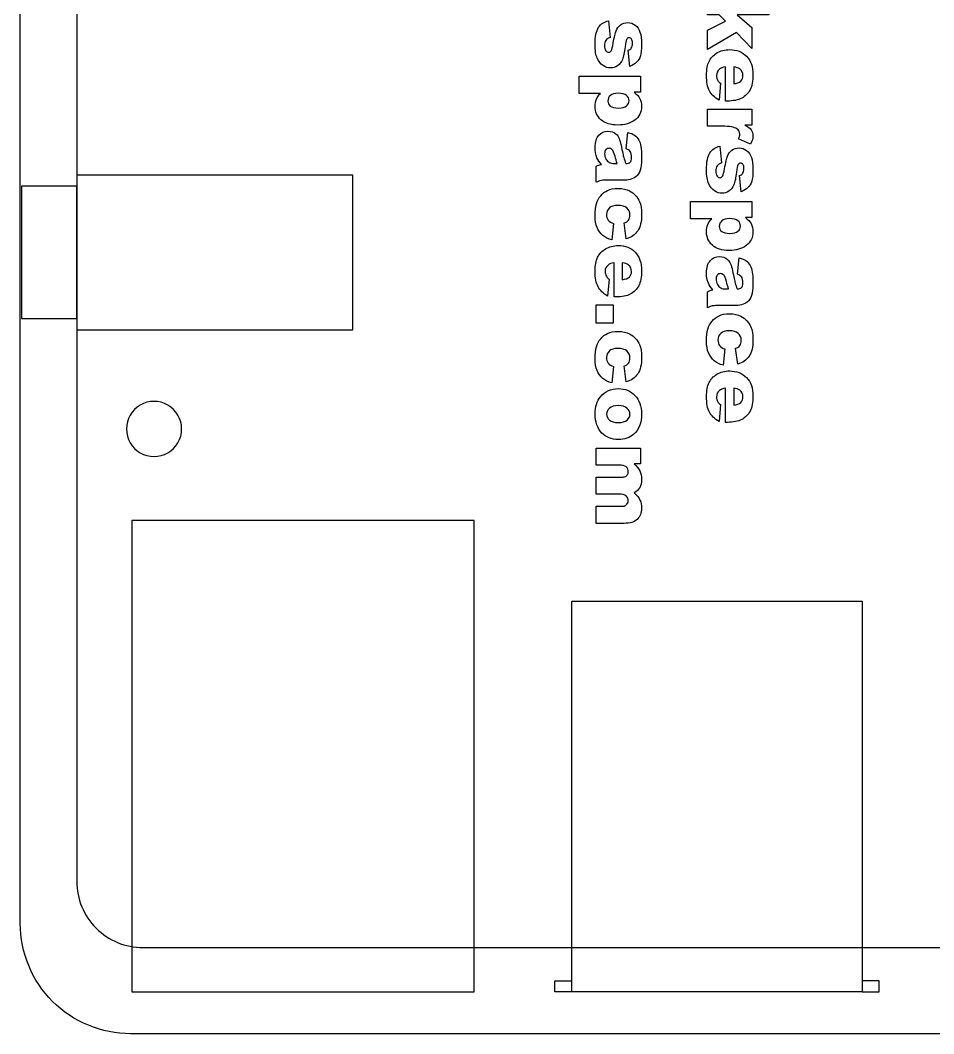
# Model space of a CAD drawing. Extents: x 34 to 201, y -57 to 34.
# Drawn here: x 33.96 to 75.33, y -57.41 to -11.49 of the extents above; entities that cross this region are included whole.
import ezdxf

# ---------------------------------------------------------------- set-up
doc = ezdxf.new("R2010")
doc.units = 0
for name, color, linetype in [('Innter Cuts', 7, 'CONTINUOUS'), ('Line Etch', 7, 'CONTINUOUS'), ('Outer Cuts', 7, 'CONTINUOUS'), ('Text Etch', 7, 'CONTINUOUS')]:
    doc.layers.add(name, color=color, linetype=linetype)

msp = doc.modelspace()

# ---------------------------------------------------------------- linework, layer by layer
at = {"layer": 'Innter Cuts', "color": 3}
msp.add_lwpolyline([(41.264, -30.01), (41.264, -30.01)], close=True, dxfattribs=at)
for points in [[(39.389, -28.927), (39.002, -29.15), (38.764, -29.563), (38.764, -30.01)], [(40.639, -28.927), (40.252, -28.704), (39.776, -28.704), (39.389, -28.927)], [(41.264, -30.01), (41.264, -29.563), (41.026, -29.15), (40.639, -28.927)], [(38.764, -30.01), (38.764, -30.456), (39.002, -30.869), (39.389, -31.092)], [(40.639, -31.092), (41.026, -30.869), (41.264, -30.456), (41.264, -30.01)], [(39.389, -31.092), (39.776, -31.315), (40.252, -31.315), (40.639, -31.092)]]:
    msp.add_open_spline(points, degree=3, dxfattribs=at)
at = {"layer": 'Line Etch', "color": 7}
for points in [[(36.514, -18.51), (36.514, -25.51), (49.014, -25.51), (49.014, -18.51)], [(34.014, -19.01), (34.014, -25.01), (36.514, -25.01), (36.514, -19.01)], [(39.009, -55.51), (54.519, -55.51), (54.519, -34.16), (39.009, -34.16)]]:
    msp.add_lwpolyline(points, close=True, dxfattribs=at)
for points in [[(58.944, -55.51), (58.944, -37.81), (72.084, -37.81), (72.084, -55.51), (58.164, -55.51), (58.164, -55.01), (58.944, -55.01)], [(72.084, -55.51), (72.864, -55.51), (72.864, -55.01), (72.084, -55.01)]]:
    msp.add_lwpolyline(points, dxfattribs=at)
for points in [[(36.514, 28.49), (36.514, 28.49), (36.514, -50.51), (36.514, -50.51)], [(36.514, -50.51), (36.514, -51.305), (36.83, -52.068), (37.393, -52.631)], [(37.393, -52.631), (37.955, -53.193), (38.718, -53.51), (39.514, -53.51)], [(39.514, -53.51), (39.514, -53.51), (89.514, -53.51), (89.514, -53.51)]]:
    msp.add_open_spline(points, degree=3, dxfattribs=at)
at = {"layer": 'Outer Cuts', "color": 1}
msp.add_lwpolyline([(33.955, -52.413), (33.955, -52.413)], close=True, dxfattribs=at)
msp.add_lwpolyline([(195.537, -57.413), (38.955, -57.413)], dxfattribs=at)
for points in [[(33.955, -52.413), (33.955, -52.413), (33.955, 28.987), (33.955, 28.987)], [(35.42, -55.949), (34.482, -55.011), (33.955, -53.739), (33.955, -52.413)], [(38.955, -57.413), (37.629, -57.413), (36.357, -56.886), (35.42, -55.949)]]:
    msp.add_open_spline(points, degree=3, dxfattribs=at)
at = {"layer": 'Text Etch', "color": 7}
for points in [[(67.864, -10.453), (67.864, -11.242), (66.431, -11.242), (67.098, -11.818), (67.098, -12.767), (66.393, -12.045), (65.086, -12.809), (65.086, -11.939), (65.893, -11.532), (65.609, -11.242), (65.086, -11.242), (65.086, -10.453)], [(60.597, -11.51), (60.597, -11.51)], [(61.041, -14.796), (61.041, -14.796)], [(61.401, -17.314), (61.401, -17.314)], [(65.643, -17.191), (65.643, -17.191)], [(66.086, -20.477), (66.086, -20.477)], [(60.826, -20.703), (60.826, -20.703)], [(66.446, -22.995), (66.446, -22.995)], [(60.813, -24.389), (60.813, -25.213), (60.04, -25.213), (60.04, -24.389)], [(65.872, -26.385), (65.872, -26.385)], [(60.826, -27.184), (60.826, -27.184)], [(61.041, -28.18), (61.041, -28.18)], [(61.043, -28.953), (61.043, -28.953)]]:
    msp.add_lwpolyline(points, close=True, dxfattribs=at)
for points in [[(60.597, -11.51), (60.669, -12.275)], [(61.56, -13.581), (61.488, -12.849)], [(65.901, -15.151), (65.901, -13.604)], [(66.27, -13.606), (66.27, -14.366)], [(59.275, -14.022), (62.052, -14.022), (62.052, -14.744), (61.755, -14.744)], [(60.235, -14.801), (59.275, -14.801), (59.275, -14.022)], [(65.677, -14.347), (65.607, -15.107)], [(65.988, -15.151), (65.901, -15.151)], [(65.76, -16.291), (65.086, -16.291), (65.086, -15.516), (67.098, -15.516)], [(67.098, -15.516), (67.098, -16.238), (66.769, -16.238)], [(61.401, -17.314), (61.478, -16.577)], [(67.038, -17.1), (66.488, -16.862)], [(65.643, -17.191), (65.715, -17.957)], [(60.04, -18.833), (60.04, -18.11)], [(60.872, -17.983), (60.995, -17.983)], [(61.357, -18.737), (60.468, -18.737)], [(66.606, -19.262), (66.534, -18.531)], [(64.32, -19.704), (67.098, -19.704), (67.098, -20.426), (66.801, -20.426)], [(65.281, -20.483), (64.32, -20.483), (64.32, -19.704)], [(60.827, -20.704), (60.743, -21.437)], [(61.406, -21.397), (61.31, -20.671)], [(60.855, -24.029), (60.855, -22.483)], [(61.224, -22.485), (61.224, -23.244)], [(66.446, -22.995), (66.524, -22.258)], [(60.631, -23.225), (60.561, -23.985)], [(65.086, -24.515), (65.086, -23.791)], [(65.918, -23.664), (66.041, -23.664)], [(60.942, -24.029), (60.855, -24.029)], [(66.403, -24.418), (65.514, -24.418)], [(65.872, -26.385), (65.789, -27.118)], [(66.452, -27.078), (66.355, -26.353)], [(60.827, -27.184), (60.743, -27.917)], [(61.406, -27.877), (61.31, -27.151)], [(65.901, -29.71), (65.901, -28.164)], [(66.27, -28.166), (66.27, -28.926)], [(65.677, -28.907), (65.607, -29.667)], [(65.988, -29.71), (65.901, -29.71)], [(61.067, -31.646), (60.04, -31.646), (60.04, -30.873), (62.052, -30.873)], [(62.052, -30.873), (62.052, -31.593), (61.759, -31.593)], [(61.079, -32.965), (60.04, -32.965), (60.04, -32.192), (61.149, -32.192)], [(61.304, -34.287), (60.04, -34.287), (60.04, -33.514), (61.186, -33.514)]]:
    msp.add_lwpolyline(points, dxfattribs=at)
for points in [[(59.993, -12.596), (59.993, -12.228), (60.045, -11.966), (60.15, -11.809)], [(60.15, -11.809), (60.255, -11.654), (60.404, -11.554), (60.597, -11.51)], [(60.942, -11.965), (60.983, -11.861), (61.05, -11.773), (61.145, -11.701)], [(61.145, -11.701), (61.24, -11.631), (61.348, -11.595), (61.469, -11.595)], [(61.469, -11.595), (61.602, -11.595), (61.716, -11.634), (61.812, -11.711)], [(61.812, -11.711), (61.908, -11.788), (61.979, -11.894), (62.026, -12.029)], [(60.669, -12.275), (60.578, -12.307), (60.513, -12.351), (60.474, -12.408)], [(60.813, -12.524), (60.86, -12.256), (60.903, -12.069), (60.942, -11.965)], [(61.42, -12.361), (61.394, -12.411), (61.372, -12.521), (61.351, -12.69)], [(61.531, -12.285), (61.482, -12.285), (61.445, -12.31), (61.42, -12.361)], [(61.643, -12.344), (61.613, -12.304), (61.575, -12.285), (61.531, -12.285)], [(61.69, -12.535), (61.69, -12.448), (61.675, -12.384), (61.643, -12.344)], [(62.026, -12.029), (62.074, -12.164), (62.098, -12.345), (62.098, -12.573)], [(60.089, -13.211), (60.025, -13.061), (59.993, -12.856), (59.993, -12.596)], [(60.474, -12.408), (60.435, -12.465), (60.415, -12.541), (60.415, -12.635)], [(60.415, -12.635), (60.415, -12.739), (60.437, -12.819), (60.482, -12.876)], [(60.605, -12.942), (60.66, -12.942), (60.703, -12.913), (60.734, -12.855)], [(60.734, -12.855), (60.755, -12.814), (60.782, -12.703), (60.813, -12.524)], [(61.351, -12.69), (61.322, -12.947), (61.282, -13.138), (61.23, -13.263)], [(61.488, -12.849), (61.552, -12.831), (61.6, -12.799), (61.63, -12.755)], [(61.63, -12.755), (61.67, -12.694), (61.69, -12.621), (61.69, -12.535)], [(62.098, -12.573), (62.098, -12.813), (62.08, -12.99), (62.043, -13.103)], [(65.51, -12.97), (65.675, -12.87), (65.867, -12.82), (66.088, -12.82)], [(66.088, -12.82), (66.403, -12.82), (66.657, -12.92), (66.852, -13.121)], [(60.353, -13.543), (60.243, -13.474), (60.155, -13.363), (60.089, -13.211)], [(60.482, -12.876), (60.515, -12.92), (60.556, -12.942), (60.605, -12.942)], [(61.23, -13.263), (61.178, -13.388), (61.104, -13.483), (61.008, -13.549)], [(62.043, -13.103), (62.006, -13.218), (61.95, -13.314), (61.872, -13.39)], [(65.152, -13.351), (65.228, -13.198), (65.347, -13.071), (65.51, -12.97)], [(66.852, -13.121), (67.046, -13.323), (67.144, -13.602), (67.144, -13.957)], [(60.692, -13.649), (60.576, -13.649), (60.463, -13.614), (60.353, -13.543)], [(61.008, -13.549), (60.912, -13.616), (60.807, -13.649), (60.692, -13.649)], [(61.872, -13.39), (61.795, -13.467), (61.691, -13.53), (61.56, -13.581)], [(65.04, -13.98), (65.04, -13.713), (65.078, -13.503), (65.152, -13.351)], [(65.624, -13.705), (65.537, -13.779), (65.493, -13.877), (65.493, -13.997)], [(65.901, -13.604), (65.777, -13.618), (65.685, -13.652), (65.624, -13.705)], [(66.541, -13.695), (66.48, -13.649), (66.39, -13.619), (66.27, -13.606)], [(66.687, -13.989), (66.687, -13.867), (66.638, -13.769), (66.541, -13.695)], [(65.171, -14.686), (65.084, -14.522), (65.04, -14.287), (65.04, -13.98)], [(65.493, -13.997), (65.493, -14.072), (65.512, -14.144), (65.55, -14.213)], [(65.55, -14.213), (65.574, -14.254), (65.616, -14.299), (65.677, -14.347)], [(66.59, -14.245), (66.655, -14.18), (66.687, -14.095), (66.687, -13.989)], [(67.144, -13.957), (67.144, -14.245), (67.1, -14.472), (67.013, -14.639)], [(65.607, -15.107), (65.405, -14.991), (65.26, -14.851), (65.171, -14.686)], [(66.27, -14.366), (66.419, -14.351), (66.526, -14.311), (66.59, -14.245)], [(67.013, -14.639), (66.926, -14.806), (66.799, -14.933), (66.634, -15.02)], [(59.995, -15.389), (59.995, -15.27), (60.015, -15.161), (60.055, -15.063)], [(60.055, -15.063), (60.096, -14.965), (60.156, -14.878), (60.235, -14.801)], [(60.686, -14.896), (60.609, -14.963), (60.571, -15.048), (60.571, -15.15)], [(60.571, -15.15), (60.571, -15.24), (60.607, -15.315), (60.681, -15.375)], [(61.041, -14.796), (60.881, -14.796), (60.763, -14.829), (60.686, -14.896)], [(61.416, -14.894), (61.339, -14.828), (61.214, -14.796), (61.041, -14.796)], [(61.531, -15.14), (61.531, -15.042), (61.493, -14.96), (61.416, -14.894)], [(61.416, -15.372), (61.493, -15.308), (61.531, -15.231), (61.531, -15.14)], [(61.755, -14.744), (61.88, -14.844), (61.965, -14.936), (62.009, -15.019)], [(62.009, -15.019), (62.068, -15.132), (62.098, -15.256), (62.098, -15.392)], [(66.634, -15.02), (66.468, -15.107), (66.253, -15.151), (65.988, -15.151)], [(60.258, -15.997), (60.083, -15.836), (59.995, -15.634), (59.995, -15.389)], [(60.681, -15.375), (60.755, -15.436), (60.881, -15.466), (61.058, -15.466)], [(61.058, -15.466), (61.221, -15.466), (61.34, -15.435), (61.416, -15.372)], [(62.098, -15.392), (62.098, -15.661), (61.995, -15.869), (61.789, -16.016)], [(61.026, -16.237), (60.691, -16.237), (60.435, -16.157), (60.258, -15.997)], [(61.789, -16.016), (61.583, -16.164), (61.329, -16.237), (61.026, -16.237)], [(60.161, -16.702), (60.273, -16.578), (60.41, -16.516), (60.573, -16.516)], [(60.573, -16.516), (60.725, -16.516), (60.851, -16.561), (60.95, -16.651)], [(66.42, -16.411), (66.302, -16.331), (66.083, -16.291), (65.76, -16.291)], [(66.545, -16.646), (66.545, -16.545), (66.503, -16.466), (66.42, -16.411)], [(66.769, -16.238), (66.911, -16.308), (67.009, -16.379), (67.062, -16.452)], [(67.062, -16.452), (67.117, -16.527), (67.144, -16.618), (67.144, -16.727)], [(59.995, -17.249), (59.995, -17.009), (60.05, -16.827), (60.161, -16.702)], [(60.95, -16.651), (61.048, -16.74), (61.121, -16.906), (61.169, -17.147)], [(61.478, -16.577), (61.607, -16.604), (61.708, -16.644), (61.781, -16.696)], [(61.781, -16.696), (61.856, -16.749), (61.92, -16.825), (61.975, -16.923)], [(61.975, -16.923), (62.014, -16.994), (62.044, -17.091), (62.066, -17.215)], [(66.488, -16.862), (66.526, -16.771), (66.545, -16.699), (66.545, -16.646)], [(67.144, -16.727), (67.144, -16.841), (67.108, -16.965), (67.038, -17.1)], [(60.078, -17.725), (60.023, -17.589), (59.995, -17.43), (59.995, -17.249)], [(60.48, -17.352), (60.442, -17.395), (60.423, -17.457), (60.423, -17.539)], [(60.629, -17.289), (60.569, -17.289), (60.519, -17.31), (60.48, -17.352)], [(60.772, -17.353), (60.73, -17.311), (60.683, -17.289), (60.629, -17.289)], [(60.895, -17.651), (60.853, -17.494), (60.812, -17.395), (60.772, -17.353)], [(61.169, -17.147), (61.228, -17.436), (61.268, -17.624), (61.291, -17.71)], [(61.579, -17.433), (61.547, -17.384), (61.488, -17.344), (61.401, -17.314)], [(61.639, -17.717), (61.639, -17.591), (61.619, -17.496), (61.579, -17.433)], [(62.066, -17.215), (62.087, -17.339), (62.098, -17.473), (62.098, -17.617)], [(65.196, -17.491), (65.301, -17.335), (65.45, -17.236), (65.643, -17.191)], [(65.988, -17.646), (66.028, -17.542), (66.096, -17.455), (66.191, -17.383)], [(66.191, -17.383), (66.285, -17.312), (66.393, -17.276), (66.515, -17.276)], [(66.515, -17.276), (66.647, -17.276), (66.762, -17.315), (66.858, -17.392)], [(66.858, -17.392), (66.954, -17.469), (67.025, -17.575), (67.072, -17.71)], [(60.287, -18.026), (60.189, -17.925), (60.12, -17.825), (60.078, -17.725)], [(60.423, -17.539), (60.423, -17.625), (60.444, -17.705), (60.485, -17.778)], [(60.485, -17.778), (60.527, -17.852), (60.578, -17.905), (60.637, -17.935)], [(60.995, -17.983), (60.957, -17.876), (60.924, -17.766), (60.895, -17.651)], [(61.291, -17.71), (61.315, -17.796), (61.346, -17.887), (61.384, -17.983)], [(61.583, -17.924), (61.62, -17.885), (61.639, -17.816), (61.639, -17.717)], [(62.098, -17.617), (62.098, -17.848), (62.085, -18.034), (62.058, -18.174)], [(65.039, -18.277), (65.039, -17.909), (65.091, -17.647), (65.196, -17.491)], [(65.859, -18.205), (65.906, -17.937), (65.949, -17.751), (65.988, -17.646)], [(67.072, -17.71), (67.12, -17.846), (67.144, -18.027), (67.144, -18.254)], [(60.04, -18.11), (60.092, -18.08), (60.131, -18.062), (60.158, -18.053)], [(60.158, -18.053), (60.185, -18.044), (60.228, -18.035), (60.287, -18.026)], [(60.637, -17.935), (60.698, -17.967), (60.776, -17.983), (60.872, -17.983)], [(61.384, -17.983), (61.478, -17.983), (61.545, -17.963), (61.583, -17.924)], [(62.058, -18.174), (62.033, -18.314), (61.979, -18.431), (61.897, -18.524)], [(65.135, -18.893), (65.071, -18.743), (65.039, -18.537), (65.039, -18.277)], [(65.52, -18.089), (65.481, -18.146), (65.461, -18.222), (65.461, -18.317)], [(65.461, -18.317), (65.461, -18.42), (65.483, -18.501), (65.527, -18.557)], [(65.715, -17.957), (65.624, -17.988), (65.559, -18.033), (65.52, -18.089)], [(65.779, -18.537), (65.801, -18.495), (65.827, -18.384), (65.859, -18.205)], [(66.465, -18.042), (66.44, -18.093), (66.417, -18.203), (66.397, -18.372)], [(66.577, -17.966), (66.528, -17.966), (66.491, -17.992), (66.465, -18.042)], [(66.689, -18.025), (66.659, -17.986), (66.621, -17.966), (66.577, -17.966)], [(66.676, -18.436), (66.716, -18.376), (66.736, -18.302), (66.736, -18.216)], [(66.736, -18.216), (66.736, -18.129), (66.72, -18.065), (66.689, -18.025)], [(67.144, -18.254), (67.144, -18.494), (67.125, -18.671), (67.089, -18.785)], [(60.245, -18.754), (60.192, -18.766), (60.124, -18.793), (60.04, -18.833)], [(60.468, -18.737), (60.374, -18.737), (60.299, -18.742), (60.245, -18.754)], [(61.655, -18.68), (61.551, -18.718), (61.452, -18.737), (61.357, -18.737)], [(61.897, -18.524), (61.84, -18.59), (61.759, -18.642), (61.655, -18.68)], [(65.527, -18.557), (65.56, -18.602), (65.601, -18.624), (65.651, -18.624)], [(65.651, -18.624), (65.706, -18.624), (65.749, -18.595), (65.779, -18.537)], [(66.397, -18.372), (66.368, -18.628), (66.328, -18.819), (66.276, -18.944)], [(66.534, -18.531), (66.598, -18.512), (66.645, -18.48), (66.676, -18.436)], [(67.089, -18.785), (67.052, -18.9), (66.995, -18.995), (66.918, -19.071)], [(60.245, -19.438), (60.334, -19.335), (60.439, -19.255), (60.559, -19.197)], [(60.559, -19.197), (60.679, -19.139), (60.838, -19.11), (61.037, -19.11)], [(61.037, -19.11), (61.244, -19.11), (61.416, -19.145), (61.554, -19.216)], [(61.554, -19.216), (61.655, -19.268), (61.745, -19.339), (61.825, -19.428)], [(65.398, -19.224), (65.289, -19.155), (65.201, -19.044), (65.135, -18.893)], [(65.738, -19.331), (65.621, -19.331), (65.508, -19.295), (65.398, -19.224)], [(66.054, -19.23), (65.958, -19.297), (65.853, -19.331), (65.738, -19.331)], [(66.276, -18.944), (66.224, -19.069), (66.15, -19.164), (66.054, -19.23)], [(66.918, -19.071), (66.841, -19.148), (66.737, -19.212), (66.606, -19.262)], [(60.052, -19.803), (60.092, -19.662), (60.156, -19.54), (60.245, -19.438)], [(61.825, -19.428), (61.906, -19.518), (61.966, -19.61), (62.005, -19.705)], [(62.005, -19.705), (62.067, -19.855), (62.098, -20.048), (62.098, -20.283)], [(59.993, -20.338), (59.993, -20.124), (60.012, -19.946), (60.052, -19.803)], [(60.639, -19.995), (60.553, -20.073), (60.51, -20.173), (60.51, -20.294)], [(61.016, -19.877), (60.85, -19.877), (60.725, -19.916), (60.639, -19.995)], [(61.431, -19.995), (61.34, -19.916), (61.202, -19.877), (61.016, -19.877)], [(61.569, -20.306), (61.569, -20.178), (61.523, -20.074), (61.431, -19.995)], [(60.086, -20.884), (60.024, -20.741), (59.993, -20.559), (59.993, -20.338)], [(60.51, -20.294), (60.51, -20.395), (60.536, -20.48), (60.588, -20.548)], [(60.588, -20.548), (60.64, -20.618), (60.719, -20.669), (60.826, -20.703)], [(61.31, -20.671), (61.396, -20.649), (61.46, -20.607), (61.503, -20.546)], [(61.503, -20.546), (61.547, -20.487), (61.569, -20.407), (61.569, -20.306)], [(62.098, -20.283), (62.098, -20.611), (62.039, -20.861), (61.922, -21.033)], [(65.101, -20.744), (65.141, -20.647), (65.201, -20.56), (65.281, -20.483)], [(65.732, -20.577), (65.655, -20.644), (65.616, -20.729), (65.616, -20.831)], [(66.086, -20.477), (65.927, -20.477), (65.809, -20.51), (65.732, -20.577)], [(66.462, -20.575), (66.384, -20.51), (66.259, -20.477), (66.086, -20.477)], [(66.577, -20.822), (66.577, -20.723), (66.539, -20.641), (66.462, -20.575)], [(66.801, -20.426), (66.926, -20.526), (67.01, -20.617), (67.055, -20.7)], [(60.345, -21.238), (60.234, -21.146), (60.148, -21.028), (60.086, -20.884)], [(61.922, -21.033), (61.804, -21.206), (61.632, -21.327), (61.406, -21.397)], [(65.04, -21.07), (65.04, -20.951), (65.061, -20.843), (65.101, -20.744)], [(65.304, -21.678), (65.128, -21.518), (65.04, -21.315), (65.04, -21.07)], [(65.616, -20.831), (65.616, -20.921), (65.653, -20.996), (65.726, -21.057)], [(65.726, -21.057), (65.801, -21.117), (65.927, -21.148), (66.103, -21.148)], [(66.103, -21.148), (66.266, -21.148), (66.386, -21.116), (66.462, -21.053)], [(66.462, -21.053), (66.539, -20.99), (66.577, -20.913), (66.577, -20.822)], [(67.144, -21.074), (67.144, -21.343), (67.041, -21.551), (66.835, -21.697)], [(67.055, -20.7), (67.114, -20.813), (67.144, -20.937), (67.144, -21.074)], [(60.743, -21.437), (60.59, -21.396), (60.458, -21.33), (60.345, -21.238)], [(60.106, -22.229), (60.182, -22.076), (60.302, -21.949), (60.465, -21.848)], [(60.465, -21.848), (60.629, -21.748), (60.821, -21.698), (61.042, -21.698)], [(61.042, -21.698), (61.357, -21.698), (61.612, -21.799), (61.806, -22)], [(61.806, -22), (62.001, -22.202), (62.098, -22.48), (62.098, -22.835)], [(66.071, -21.919), (65.737, -21.919), (65.481, -21.839), (65.304, -21.678)], [(66.835, -21.697), (66.629, -21.845), (66.374, -21.919), (66.071, -21.919)], [(59.995, -22.858), (59.995, -22.591), (60.032, -22.382), (60.106, -22.229)], [(60.855, -22.483), (60.731, -22.497), (60.639, -22.53), (60.578, -22.583)], [(61.495, -22.574), (61.435, -22.527), (61.344, -22.497), (61.224, -22.485)], [(65.04, -22.931), (65.04, -22.691), (65.096, -22.508), (65.207, -22.383)], [(65.207, -22.383), (65.318, -22.259), (65.455, -22.197), (65.618, -22.197)], [(65.618, -22.197), (65.771, -22.197), (65.897, -22.242), (65.995, -22.332)], [(65.995, -22.332), (66.094, -22.422), (66.167, -22.587), (66.215, -22.828)], [(66.524, -22.258), (66.653, -22.286), (66.754, -22.326), (66.827, -22.377)], [(66.827, -22.377), (66.902, -22.43), (66.966, -22.506), (67.021, -22.605)], [(60.125, -23.565), (60.038, -23.4), (59.995, -23.165), (59.995, -22.858)], [(60.578, -22.583), (60.491, -22.658), (60.448, -22.755), (60.448, -22.875)], [(60.448, -22.875), (60.448, -22.951), (60.466, -23.023), (60.504, -23.091)], [(61.641, -22.867), (61.641, -22.745), (61.593, -22.647), (61.495, -22.574)], [(61.545, -23.123), (61.609, -23.059), (61.641, -22.973), (61.641, -22.867)], [(62.098, -22.835), (62.098, -23.123), (62.054, -23.351), (61.967, -23.517)], [(65.124, -23.406), (65.068, -23.27), (65.04, -23.111), (65.04, -22.931)], [(66.215, -22.828), (66.273, -23.118), (66.314, -23.305), (66.336, -23.391)], [(67.021, -22.605), (67.06, -22.675), (67.09, -22.773), (67.112, -22.897)], [(67.112, -22.897), (67.133, -23.02), (67.144, -23.154), (67.144, -23.298)], [(60.504, -23.091), (60.528, -23.133), (60.571, -23.177), (60.631, -23.225)], [(61.224, -23.244), (61.373, -23.229), (61.48, -23.189), (61.545, -23.123)], [(65.332, -23.708), (65.235, -23.607), (65.166, -23.506), (65.124, -23.406)], [(65.526, -23.033), (65.488, -23.076), (65.469, -23.138), (65.469, -23.221)], [(65.469, -23.221), (65.469, -23.306), (65.49, -23.386), (65.531, -23.459)], [(65.675, -22.97), (65.615, -22.97), (65.565, -22.991), (65.526, -23.033)], [(65.817, -23.035), (65.776, -22.992), (65.728, -22.97), (65.675, -22.97)], [(65.94, -23.332), (65.899, -23.176), (65.858, -23.077), (65.817, -23.035)], [(66.041, -23.664), (66.003, -23.558), (65.97, -23.447), (65.94, -23.332)], [(66.336, -23.391), (66.36, -23.477), (66.391, -23.568), (66.429, -23.664)], [(66.624, -23.115), (66.593, -23.065), (66.533, -23.025), (66.446, -22.995)], [(66.685, -23.399), (66.685, -23.272), (66.665, -23.178), (66.624, -23.115)], [(66.628, -23.605), (66.666, -23.566), (66.685, -23.497), (66.685, -23.399)], [(67.144, -23.298), (67.144, -23.529), (67.13, -23.715), (67.104, -23.855)], [(60.561, -23.985), (60.359, -23.869), (60.214, -23.729), (60.125, -23.565)], [(61.967, -23.517), (61.88, -23.684), (61.754, -23.811), (61.588, -23.898)], [(65.086, -23.791), (65.138, -23.762), (65.177, -23.743), (65.203, -23.734)], [(65.203, -23.734), (65.231, -23.725), (65.274, -23.716), (65.332, -23.708)], [(65.531, -23.459), (65.573, -23.534), (65.623, -23.586), (65.683, -23.617)], [(65.683, -23.617), (65.743, -23.648), (65.822, -23.664), (65.918, -23.664)], [(66.429, -23.664), (66.524, -23.664), (66.59, -23.644), (66.628, -23.605)], [(67.104, -23.855), (67.079, -23.996), (67.025, -24.112), (66.943, -24.206)], [(61.588, -23.898), (61.423, -23.985), (61.207, -24.029), (60.942, -24.029)], [(66.943, -24.206), (66.886, -24.272), (66.805, -24.323), (66.7, -24.361)], [(65.291, -24.435), (65.238, -24.448), (65.169, -24.474), (65.086, -24.515)], [(65.514, -24.418), (65.419, -24.418), (65.345, -24.424), (65.291, -24.435)], [(65.605, -24.878), (65.725, -24.82), (65.884, -24.791), (66.083, -24.791)], [(66.083, -24.791), (66.29, -24.791), (66.462, -24.827), (66.6, -24.897)], [(66.7, -24.361), (66.597, -24.399), (66.498, -24.418), (66.403, -24.418)], [(65.097, -25.485), (65.138, -25.343), (65.202, -25.221), (65.291, -25.119)], [(65.291, -25.119), (65.38, -25.017), (65.485, -24.937), (65.605, -24.878)], [(66.6, -24.897), (66.701, -24.949), (66.791, -25.02), (66.871, -25.11)], [(66.871, -25.11), (66.952, -25.199), (67.012, -25.292), (67.051, -25.386)], [(60.245, -25.918), (60.334, -25.816), (60.439, -25.735), (60.559, -25.677)], [(60.559, -25.677), (60.679, -25.619), (60.838, -25.59), (61.037, -25.59)], [(61.037, -25.59), (61.244, -25.59), (61.416, -25.626), (61.554, -25.696)], [(61.554, -25.696), (61.655, -25.748), (61.745, -25.819), (61.825, -25.908)], [(65.039, -26.019), (65.039, -25.806), (65.058, -25.628), (65.097, -25.485)], [(65.685, -25.676), (65.599, -25.754), (65.556, -25.854), (65.556, -25.976)], [(66.062, -25.559), (65.896, -25.559), (65.771, -25.598), (65.685, -25.676)], [(66.477, -25.676), (66.386, -25.598), (66.247, -25.559), (66.062, -25.559)], [(66.615, -25.987), (66.615, -25.859), (66.569, -25.756), (66.477, -25.676)], [(67.051, -25.386), (67.113, -25.537), (67.144, -25.729), (67.144, -25.964)], [(60.052, -26.284), (60.092, -26.142), (60.156, -26.02), (60.245, -25.918)], [(61.825, -25.908), (61.906, -25.998), (61.966, -26.09), (62.005, -26.185)], [(65.131, -26.565), (65.07, -26.422), (65.039, -26.24), (65.039, -26.019)], [(65.556, -25.976), (65.556, -26.077), (65.582, -26.161), (65.633, -26.229)], [(66.549, -26.228), (66.593, -26.168), (66.615, -26.088), (66.615, -25.987)], [(67.144, -25.964), (67.144, -26.293), (67.085, -26.543), (66.967, -26.715)], [(59.993, -26.818), (59.993, -26.605), (60.012, -26.426), (60.052, -26.284)], [(60.639, -26.475), (60.553, -26.553), (60.51, -26.653), (60.51, -26.774)], [(61.016, -26.358), (60.85, -26.358), (60.725, -26.397), (60.639, -26.475)], [(61.431, -26.475), (61.34, -26.397), (61.202, -26.358), (61.016, -26.358)], [(61.569, -26.786), (61.569, -26.658), (61.523, -26.555), (61.431, -26.475)], [(62.005, -26.185), (62.067, -26.335), (62.098, -26.528), (62.098, -26.763)], [(65.391, -26.919), (65.28, -26.827), (65.193, -26.709), (65.131, -26.565)], [(65.633, -26.229), (65.685, -26.299), (65.765, -26.351), (65.872, -26.385)], [(66.355, -26.353), (66.441, -26.33), (66.506, -26.288), (66.549, -26.228)], [(60.086, -27.364), (60.024, -27.221), (59.993, -27.039), (59.993, -26.818)], [(60.51, -26.774), (60.51, -26.875), (60.536, -26.96), (60.588, -27.028)], [(60.588, -27.028), (60.64, -27.098), (60.719, -27.15), (60.826, -27.184)], [(61.31, -27.151), (61.396, -27.129), (61.46, -27.087), (61.503, -27.026)], [(61.503, -27.026), (61.547, -26.967), (61.569, -26.887), (61.569, -26.786)], [(62.098, -26.763), (62.098, -27.091), (62.039, -27.342), (61.922, -27.513)], [(65.789, -27.118), (65.636, -27.078), (65.503, -27.011), (65.391, -26.919)], [(66.967, -26.715), (66.85, -26.888), (66.678, -27.009), (66.452, -27.078)], [(60.345, -27.718), (60.234, -27.626), (60.148, -27.508), (60.086, -27.364)], [(61.922, -27.513), (61.804, -27.686), (61.632, -27.808), (61.406, -27.877)], [(65.152, -27.91), (65.228, -27.757), (65.347, -27.63), (65.51, -27.529)], [(65.51, -27.529), (65.675, -27.43), (65.867, -27.38), (66.088, -27.38)], [(66.088, -27.38), (66.403, -27.38), (66.657, -27.48), (66.852, -27.681)], [(60.743, -27.917), (60.59, -27.877), (60.458, -27.81), (60.345, -27.718)], [(65.04, -28.539), (65.04, -28.273), (65.078, -28.063), (65.152, -27.91)], [(66.852, -27.681), (67.046, -27.883), (67.144, -28.162), (67.144, -28.517)], [(60.241, -28.548), (60.444, -28.303), (60.711, -28.18), (61.041, -28.18)], [(61.041, -28.18), (61.348, -28.18), (61.6, -28.284), (61.799, -28.491)], [(65.624, -28.265), (65.537, -28.339), (65.493, -28.436), (65.493, -28.556)], [(65.901, -28.164), (65.777, -28.178), (65.685, -28.211), (65.624, -28.265)], [(66.541, -28.255), (66.48, -28.208), (66.39, -28.179), (66.27, -28.166)], [(66.687, -28.549), (66.687, -28.426), (66.638, -28.328), (66.541, -28.255)], [(59.995, -29.332), (59.995, -29.009), (60.077, -28.748), (60.241, -28.548)], [(61.799, -28.491), (61.998, -28.698), (62.098, -28.978), (62.098, -29.331)], [(65.171, -29.246), (65.084, -29.082), (65.04, -28.846), (65.04, -28.539)], [(65.493, -28.556), (65.493, -28.632), (65.512, -28.704), (65.55, -28.772)], [(65.55, -28.772), (65.574, -28.814), (65.616, -28.859), (65.677, -28.907)], [(66.27, -28.926), (66.419, -28.911), (66.526, -28.87), (66.59, -28.805)], [(66.59, -28.805), (66.655, -28.74), (66.687, -28.655), (66.687, -28.549)], [(67.144, -28.517), (67.144, -28.805), (67.1, -29.032), (67.013, -29.199)], [(60.29, -30.183), (60.093, -29.979), (59.995, -29.695), (59.995, -29.332)], [(60.645, -29.061), (60.559, -29.135), (60.516, -29.226), (60.516, -29.336)], [(60.516, -29.336), (60.516, -29.447), (60.558, -29.538), (60.643, -29.609)], [(61.043, -28.953), (60.863, -28.953), (60.731, -28.989), (60.645, -29.061)], [(61.437, -29.063), (61.351, -28.99), (61.219, -28.953), (61.043, -28.953)], [(61.567, -29.342), (61.567, -29.229), (61.524, -29.137), (61.437, -29.063)], [(61.439, -29.609), (61.525, -29.537), (61.567, -29.448), (61.567, -29.342)], [(62.098, -29.331), (62.098, -29.733), (61.981, -30.038), (61.747, -30.244)], [(65.607, -29.667), (65.405, -29.55), (65.26, -29.41), (65.171, -29.246)], [(67.013, -29.199), (66.926, -29.365), (66.799, -29.492), (66.634, -29.58)], [(60.643, -29.609), (60.727, -29.681), (60.863, -29.717), (61.05, -29.717)], [(61.05, -29.717), (61.225, -29.717), (61.354, -29.681), (61.439, -29.609)], [(66.634, -29.58), (66.468, -29.667), (66.253, -29.71), (65.988, -29.71)], [(61.052, -30.492), (60.743, -30.492), (60.489, -30.389), (60.29, -30.183)], [(61.747, -30.244), (61.559, -30.409), (61.327, -30.492), (61.052, -30.492)], [(61.397, -31.731), (61.33, -31.674), (61.22, -31.646), (61.067, -31.646)], [(61.759, -31.593), (61.881, -31.697), (61.968, -31.801), (62.02, -31.906)], [(61.329, -32.176), (61.379, -32.16), (61.42, -32.132), (61.45, -32.091)], [(61.497, -31.949), (61.497, -31.861), (61.464, -31.788), (61.397, -31.731)], [(61.45, -32.091), (61.481, -32.051), (61.497, -32.003), (61.497, -31.949)], [(62.02, -31.906), (62.072, -32.012), (62.098, -32.139), (62.098, -32.288)], [(61.149, -32.192), (61.237, -32.192), (61.297, -32.187), (61.329, -32.176)], [(62.098, -32.288), (62.098, -32.449), (62.07, -32.576), (62.013, -32.669)], [(61.395, -33.048), (61.329, -32.993), (61.224, -32.965), (61.079, -32.965)], [(61.493, -33.268), (61.493, -33.177), (61.461, -33.104), (61.395, -33.048)], [(62.013, -32.669), (61.956, -32.763), (61.871, -32.839), (61.759, -32.898)], [(61.759, -32.898), (61.89, -33.02), (61.979, -33.13), (62.026, -33.23)], [(61.186, -33.514), (61.277, -33.514), (61.345, -33.497), (61.389, -33.461)], [(61.389, -33.461), (61.459, -33.409), (61.493, -33.345), (61.493, -33.268)], [(62.026, -33.23), (62.074, -33.33), (62.098, -33.453), (62.098, -33.6)], [(62.098, -33.6), (62.098, -33.816), (62.033, -33.984), (61.905, -34.105)], [(61.905, -34.105), (61.777, -34.227), (61.577, -34.287), (61.304, -34.287)]]:
    msp.add_open_spline(points, degree=3, dxfattribs=at)

doc.saveas('drawing.dxf')
